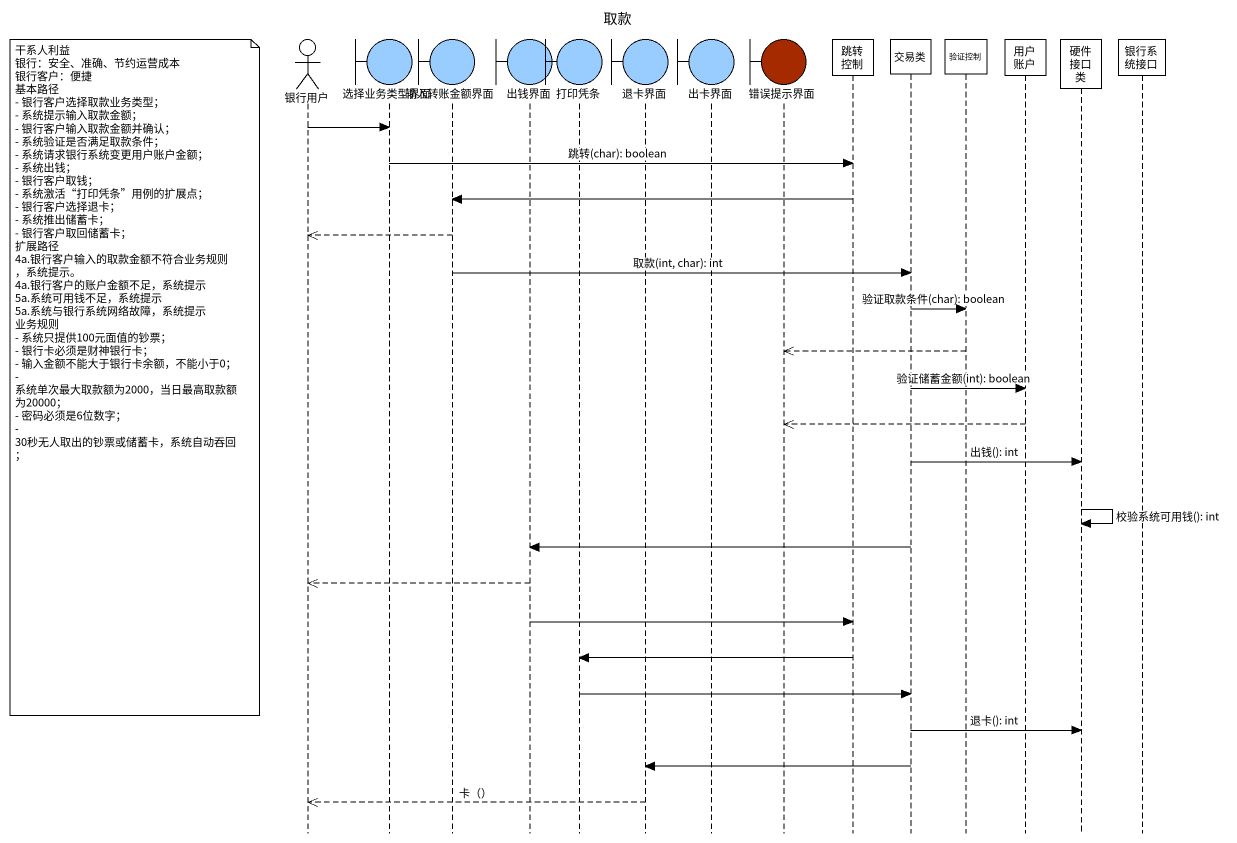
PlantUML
@startuml
title 取款
hide footbox
actor 银行用户
boundary 选择业务类型界面 #99CCFF
boundary 输入转账金额界面 #99CCFF
boundary 出钱界面 #99CCFF
boundary 打印凭条 #99CCFF
boundary 退卡界面 #99CCFF
boundary 出卡界面 #99CCFF
boundary 错误提示界面 #A52A00
participant 跳转控制
participant 交易类
participant 验证控制
participant 用户账户
participant 硬件接口类
participant 银行系统接口

银行用户 -> 选择业务类型界面
选择业务类型界面 -> 跳转控制 : 跳转(char): boolean
跳转控制 -> 输入转账金额界面
输入转账金额界面 -->> 银行用户
输入转账金额界面 -> 交易类 : 取款(int, char): int
交易类 -> 验证控制 : 验证取款条件(char): boolean
验证控制 -->> 错误提示界面
note left of 银行用户
  干系人利益
  银行：安全、准确、节约运营成本
  银行客户：便捷
  基本路径
  - 银行客户选择取款业务类型；
  - 系统提示输入取款金额；
  - 银行客户输入取款金额并确认；
  - 系统验证是否满足取款条件；
  - 系统请求银行系统变更用户账户金额；
  - 系统出钱；
  - 银行客户取钱；
  - 系统激活“打印凭条”用例的扩展点；
  - 银行客户选择退卡；
  - 系统推出储蓄卡；
  - 银行客户取回储蓄卡；
  扩展路径
  4a.银行客户输入的取款金额不符合业务规则，系统提示。
  4a.银行客户的账户金额不足，系统提示
  5a.系统可用钱不足，系统提示
  5a.系统与银行系统网络故障，系统提示
  业务规则
  - 系统只提供100元面值的钞票；
  - 银行卡必须是财神银行卡；
  - 输入金额不能大于银行卡余额，不能小于0；
  - 系统单次最大取款额为2000，当日最高取款额为20000；
  - 密码必须是6位数字；
  - 30秒无人取出的钞票或储蓄卡，系统自动吞回；
end note
交易类 -> 用户账户 : 验证储蓄金额(int): boolean
用户账户 -->> 错误提示界面
交易类 -> 硬件接口类 : 出钱(): int
硬件接口类 -> 硬件接口类 : 校验系统可用钱(): int
交易类 -> 出钱界面
出钱界面 -->> 银行用户
出钱界面 -> 跳转控制
跳转控制 -> 打印凭条
打印凭条 -> 交易类
交易类 -> 硬件接口类 : 退卡(): int
交易类 -> 退卡界面
退卡界面 -->> 银行用户 : 卡（）
@enduml
